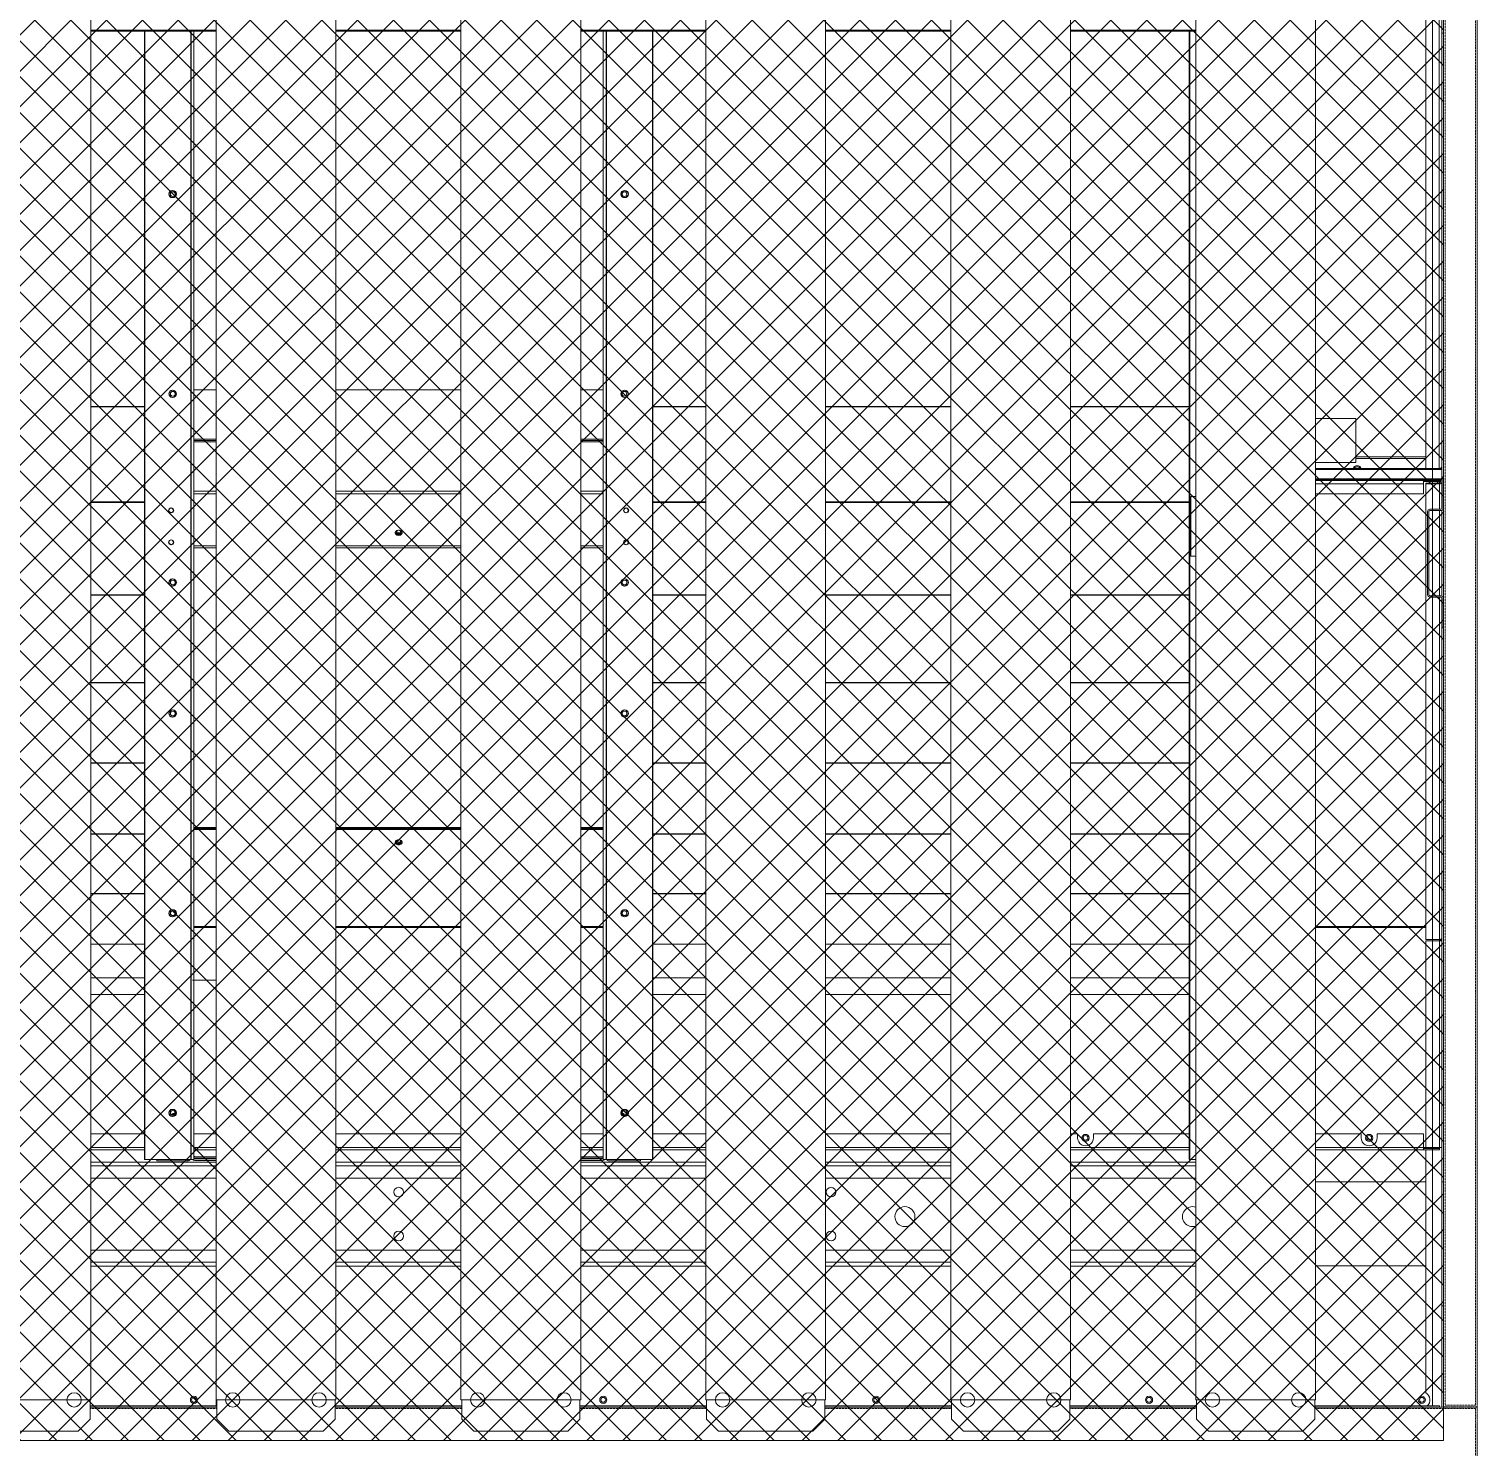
# Model space of a CAD drawing. Header units: millimetres. Extents: x -17070 to 48118, y -291348 to 33238.
# Drawn here: x 39396 to 41209, y 20123 to 21898 of the extents above; entities that cross this region are included whole.
import ezdxf

# ---------------------------------------------------------------- set-up
doc = ezdxf.new("R2010")
doc.units = ezdxf.units.MM
for name, pattern in [('CENTER', [2, 1.25, -0.25, 0.25, -0.25]), ('HIDDEN', [0.375, 0.25, -0.125]), ('HIDDENX2', [0.75, 0.5, -0.25])]:
    doc.linetypes.add(name, pattern=pattern)
for name, color, linetype in [('3', 7, 'Continuous'), ('center', 1, 'CENTER'), ('HIDD', 2, 'HIDDENX2')]:
    doc.layers.add(name, color=color, linetype=linetype)

# ---------------------------------------------------------------- blocks, each defined once
blk = doc.blocks.new('3')
at = {"lineweight": 5}
h = blk.add_hatch(dxfattribs=at)
h.set_pattern_fill('ANSI37', scale=10)
h.set_pattern_definition([(45, (-866120.965, -357057.496), (-22.4506403, 22.4506403), []), (135, (-866120.965, -357057.496), (-22.4506403, -22.4506403), [])])
h.paths.add_polyline_path([(38550.6, 22210.8), (38550.6, 20130.8), (41166.6, 20130.8), (41166.6, 22210.8)])
at = {"color": 7, "lineweight": 20}
for p, q in [((41166.6, 20177.9), (41166.6, 23019.7)), ((41208.6, 20177.9), (41208.6, 23019.7)), ((39630, 21896.4), (39473.4, 21896.4)), ((39630, 21895.2), (39473.4, 21895.2)), ((39540.4, 20482.9), (39540.4, 21896.4)), ((39540.9, 20482.9), (39540.9, 21896.4)), ((39598.4, 20482.9), (39598.4, 21896.4)), ((39598.9, 20482.9), (39598.9, 21896.4)), ((39602.4, 20482.9), (39602.4, 21895.2)), ((39936.6, 21896.4), (39780, 21896.4)), ((39936.6, 21895.2), (39780, 21895.2)), ((40243.2, 21896.4), (40086.6, 21896.4)), ((40243.2, 21895.2), (40086.6, 21895.2)), ((40114.8, 20482.9), (40114.8, 21895.2)), ((40118.3, 20482.9), (40118.3, 21896.4)), ((40118.8, 20482.9), (40118.8, 21896.4)), ((40176.3, 20482.9), (40176.3, 21896.4)), ((40176.8, 20482.9), (40176.8, 21896.4)), ((40549.8, 21896.4), (40393.2, 21896.4)), ((40549.8, 21895.2), (40393.2, 21895.2)), ((40856.4, 21896.4), (40699.8, 21896.4)), ((40856.4, 21895.2), (40699.8, 21895.2)), ((40848.4, 20482.9), (40848.4, 21896.4)), ((40848.9, 20482.9), (40848.9, 21896.4)), ((39473.4, 20479.4), (39630, 20479.4)), ((39473.4, 20474.7), (39630, 20474.7)), ((39780, 20479.4), (39936.6, 20479.4)), ((39780, 20474.7), (39936.6, 20474.7)), ((40086.6, 20479.4), (40243.2, 20479.4)), ((40086.6, 20474.7), (40243.2, 20474.7)), ((40393.2, 20479.4), (40549.8, 20479.4)), ((40393.2, 20474.7), (40549.8, 20474.7)), ((40699.8, 20479.4), (40856.4, 20479.4)), ((40699.8, 20474.7), (40856.4, 20474.7)), ((39473.4, 20459.4), (39630, 20459.4)), ((39780, 20459.4), (39936.6, 20459.4)), ((40086.6, 20459.4), (40243.2, 20459.4)), ((40393.2, 20459.4), (40549.8, 20459.4)), ((40699.8, 20459.4), (40856.4, 20459.4)), ((39630, 20369.4), (39473.4, 20369.4)), ((39936.6, 20369.4), (39780, 20369.4)), ((40243.2, 20369.4), (40086.6, 20369.4)), ((40549.8, 20369.4), (40393.2, 20369.4)), ((40856.4, 20369.4), (40699.8, 20369.4)), ((39630, 20354.1), (39473.4, 20354.1)), ((39630, 20349.4), (39473.4, 20349.4)), ((39936.6, 20354.1), (39780, 20354.1)), ((39936.6, 20349.4), (39780, 20349.4)), ((40243.2, 20354.1), (40086.6, 20354.1)), ((40243.2, 20349.4), (40086.6, 20349.4)), ((40549.8, 20354.1), (40393.2, 20354.1)), ((40549.8, 20349.4), (40393.2, 20349.4)), ((40856.4, 20354.1), (40699.8, 20354.1)), ((40856.4, 20349.4), (40699.8, 20349.4)), ((39631, 20172.8), (39472.4, 20172.8)), ((39937.6, 20172.8), (39779, 20172.8)), ((40244.2, 20172.8), (40085.6, 20172.8)), ((40550.8, 20172.8), (40392.2, 20172.8)), ((40857.4, 20172.8), (40698.8, 20172.8)), ((41126.9, 20172.8), (41005.4, 20172.8))]:
    blk.add_line(p, q, dxfattribs=at)
at = {"lineweight": 20}
for p, q in [((41166.6, 20172.8), (41166.6, 22982.8)), ((41166.6, 22210.8), (41166.6, 20130.8)), ((39473.4, 20181.8), (39473.4, 22170.8)), ((39630, 20181.8), (39630, 22170.8)), ((39780, 20181.8), (39780, 22170.8)), ((39936.6, 20181.8), (39936.6, 22170.8)), ((40086.6, 20181.8), (40086.6, 22170.8)), ((40243.2, 20181.8), (40243.2, 22170.8)), ((40393.2, 20181.8), (40393.2, 22170.8)), ((40549.8, 20181.8), (40549.8, 22170.8)), ((40699.8, 20181.8), (40699.8, 22170.8)), ((40856.4, 20181.8), (40856.4, 22170.8)), ((41006.4, 20181.8), (41006.4, 22170.8)), ((39323.4, 20181.8), (39473.4, 20181.8)), ((39472.4, 20181.8), (39472.4, 20157.8)), ((39630, 20181.8), (39631, 20181.8)), ((39631, 20181.8), (39631, 20157.8)), ((39779, 20181.8), (39780, 20181.8)), ((39779, 20181.8), (39779, 20157.8)), ((39936.6, 20181.8), (40086.6, 20181.8)), ((39937.6, 20181.8), (39937.6, 20157.8)), ((40085.6, 20181.8), (40085.6, 20157.8)), ((40243.2, 20181.8), (40393.2, 20181.8)), ((40244.2, 20181.8), (40244.2, 20157.8)), ((40392.2, 20181.8), (40392.2, 20157.8)), ((40549.8, 20181.8), (40699.8, 20181.8)), ((40550.8, 20181.8), (40550.8, 20157.8)), ((40698.8, 20181.8), (40698.8, 20157.8)), ((40856.4, 20181.8), (41006.4, 20181.8)), ((40857.4, 20181.8), (40857.4, 20157.8)), ((41005.4, 20181.8), (41005.4, 20157.8)), ((39457.4, 20142.8), (39339.4, 20142.8)), ((39472.4, 20157.8), (39457.4, 20142.8)), ((39631, 20157.8), (39646, 20142.8)), ((39764, 20142.8), (39646, 20142.8)), ((39779, 20157.8), (39764, 20142.8)), ((39937.6, 20157.8), (39952.6, 20142.8)), ((40070.6, 20142.8), (39952.6, 20142.8)), ((40085.6, 20157.8), (40070.6, 20142.8)), ((40244.2, 20157.8), (40259.2, 20142.8)), ((40377.2, 20142.8), (40259.2, 20142.8)), ((40392.2, 20157.8), (40377.2, 20142.8)), ((40550.8, 20157.8), (40565.8, 20142.8)), ((40683.8, 20142.8), (40565.8, 20142.8)), ((40698.8, 20157.8), (40683.8, 20142.8)), ((40857.4, 20157.8), (40872.4, 20142.8)), ((40990.4, 20142.8), (40872.4, 20142.8)), ((41005.4, 20157.8), (40990.4, 20142.8)), ((41166.6, 20130.8), (38550.6, 20130.8))]:
    blk.add_line(p, q, dxfattribs=at)
at = {"color": 7, "lineweight": 20, "ltscale": 0.415127}
for p, q in [((41144.6, 22095.2), (41144.6, 21347.9)), ((41161.1, 21347.9), (41161.1, 22095.2)), ((41164.6, 21350.4), (41164.6, 22097.6))]:
    blk.add_line(p, q, dxfattribs=at)
at = {"color": 0, "lineweight": 20}
for p, q in [((41152.7, 20174.4), (41152.7, 22095.2)), ((39631, 20181.8), (39779, 20181.8))]:
    blk.add_line(p, q, dxfattribs=at)
at = {"color": 7, "lineweight": 20, "ltscale": 0.098092}
blk.add_line((41164.6, 21892.9), (41164.6, 22069.4), dxfattribs=at)
at = {"color": 7, "lineweight": 20, "ltscale": 0.001111}
for p, q in [((41166.6, 21892.9), (41164.6, 21892.9)), ((39601.9, 20482.9), (39599.9, 20482.9)), ((39602.4, 20482.9), (39600.4, 20482.9)), ((40114.8, 20482.9), (40116.8, 20482.9)), ((40115.3, 20482.9), (40117.3, 20482.9)), ((41164.6, 20454.6), (41166.6, 20454.6)), ((41166.6, 20349.6), (41164.6, 20349.6)), ((41164.6, 20299.6), (41166.6, 20299.6))]:
    blk.add_line(p, q, dxfattribs=at)
at = {"color": 7, "lineweight": 20, "ltscale": 0.284666}
for p, q in [((39602.4, 21446.5), (39630, 21446.5)), ((39780, 21446.5), (39936.6, 21446.5)), ((40086.6, 21446.5), (40114.8, 21446.5)), ((39602.4, 21251.2), (39630, 21251.2)), ((39780, 21251.2), (39936.6, 21251.2)), ((40086.6, 21251.2), (40114.8, 21251.2))]:
    blk.add_line(p, q, dxfattribs=at)
at = {"color": 7, "lineweight": 20, "ltscale": 0.373111}
for p, q in [((39540.4, 21425.3), (39473.4, 21425.3)), ((39473.4, 21425.2), (39540.4, 21425.2)), ((39473.4, 21425.1), (39540.4, 21425.1)), ((39540.4, 21425), (39473.4, 21425)), ((40243.2, 21425.3), (40176.8, 21425.3)), ((40176.8, 21425.2), (40243.2, 21425.2)), ((40176.8, 21425.1), (40243.2, 21425.1)), ((40243.2, 21425), (40176.8, 21425)), ((40549.8, 21425.3), (40393.2, 21425.3)), ((40393.2, 21425.2), (40549.8, 21425.2)), ((40393.2, 21425.1), (40549.8, 21425.1)), ((40549.8, 21425), (40393.2, 21425)), ((40848.4, 21425.3), (40699.8, 21425.3)), ((40699.8, 21425.2), (40848.4, 21425.2)), ((40699.8, 21425.1), (40848.4, 21425.1)), ((40848.4, 21425), (40699.8, 21425)), ((39540.4, 21305.9), (39473.4, 21305.9)), ((39473.4, 21305.8), (39540.4, 21305.8)), ((39473.4, 21305.6), (39540.4, 21305.6)), ((39540.4, 21305.4), (39473.4, 21305.4)), ((40243.2, 21305.9), (40176.8, 21305.9)), ((40176.8, 21305.8), (40243.2, 21305.8)), ((40176.8, 21305.6), (40243.2, 21305.6)), ((40243.2, 21305.4), (40176.8, 21305.4)), ((40549.8, 21305.9), (40393.2, 21305.9)), ((40393.2, 21305.8), (40549.8, 21305.8)), ((40393.2, 21305.6), (40549.8, 21305.6)), ((40549.8, 21305.4), (40393.2, 21305.4)), ((40848.4, 21305.9), (40699.8, 21305.9)), ((40699.8, 21305.8), (40848.4, 21305.8)), ((40699.8, 21305.6), (40848.4, 21305.6)), ((40848.4, 21305.4), (40699.8, 21305.4)), ((39540.4, 21189.8), (39473.4, 21189.8)), ((39473.4, 21189.7), (39540.4, 21189.7)), ((39473.4, 21189.4), (39540.4, 21189.4)), ((39540.4, 21189.3), (39473.4, 21189.3)), ((40243.2, 21189.8), (40176.8, 21189.8)), ((40176.8, 21189.7), (40243.2, 21189.7)), ((40176.8, 21189.4), (40243.2, 21189.4)), ((40243.2, 21189.3), (40176.8, 21189.3)), ((40549.8, 21189.8), (40393.2, 21189.8)), ((40393.2, 21189.7), (40549.8, 21189.7)), ((40393.2, 21189.4), (40549.8, 21189.4)), ((40549.8, 21189.3), (40393.2, 21189.3)), ((40848.4, 21189.8), (40699.8, 21189.8)), ((40699.8, 21189.7), (40848.4, 21189.7)), ((40699.8, 21189.4), (40848.4, 21189.4)), ((40848.4, 21189.3), (40699.8, 21189.3)), ((39540.4, 21080), (39473.4, 21080)), ((39473.4, 21079.9), (39540.4, 21079.9)), ((39473.4, 21079.7), (39540.4, 21079.7)), ((39540.4, 21079.6), (39473.4, 21079.6)), ((40243.2, 21080), (40176.8, 21080)), ((40176.8, 21079.9), (40243.2, 21079.9)), ((40176.8, 21079.7), (40243.2, 21079.7)), ((40243.2, 21079.6), (40176.8, 21079.6)), ((40549.8, 21080), (40393.2, 21080)), ((40393.2, 21079.9), (40549.8, 21079.9)), ((40393.2, 21079.7), (40549.8, 21079.7)), ((40549.8, 21079.6), (40393.2, 21079.6)), ((40848.4, 21080), (40699.8, 21080)), ((40699.8, 21079.9), (40848.4, 21079.9)), ((40699.8, 21079.7), (40848.4, 21079.7)), ((40848.4, 21079.6), (40699.8, 21079.6)), ((39540.4, 20979.3), (39473.4, 20979.3)), ((39473.4, 20979.2), (39540.4, 20979.2)), ((39473.4, 20979), (39540.4, 20979)), ((39540.4, 20978.9), (39473.4, 20978.9)), ((40243.2, 20979.3), (40176.8, 20979.3)), ((40176.8, 20979.2), (40243.2, 20979.2)), ((40176.8, 20979), (40243.2, 20979)), ((40243.2, 20978.9), (40176.8, 20978.9)), ((40549.8, 20979.3), (40393.2, 20979.3)), ((40393.2, 20979.2), (40549.8, 20979.2)), ((40393.2, 20979), (40549.8, 20979)), ((40549.8, 20978.9), (40393.2, 20978.9)), ((40848.4, 20979.3), (40699.8, 20979.3)), ((40699.8, 20979.2), (40848.4, 20979.2)), ((40699.8, 20979), (40848.4, 20979)), ((40848.4, 20978.9), (40699.8, 20978.9)), ((39540.4, 20890.4), (39473.4, 20890.4)), ((39473.4, 20890.3), (39540.4, 20890.3)), ((39473.4, 20890.2), (39540.4, 20890.2)), ((39540.4, 20890.1), (39473.4, 20890.1)), ((40243.2, 20890.4), (40176.8, 20890.4)), ((40176.8, 20890.3), (40243.2, 20890.3)), ((40176.8, 20890.2), (40243.2, 20890.2)), ((40243.2, 20890.1), (40176.8, 20890.1)), ((40549.8, 20890.4), (40393.2, 20890.4)), ((40393.2, 20890.3), (40549.8, 20890.3)), ((40393.2, 20890.2), (40549.8, 20890.2)), ((40549.8, 20890.1), (40393.2, 20890.1)), ((40848.4, 20890.4), (40699.8, 20890.4)), ((40699.8, 20890.3), (40848.4, 20890.3)), ((40699.8, 20890.2), (40848.4, 20890.2)), ((40848.4, 20890.1), (40699.8, 20890.1)), ((39540.4, 20815.6), (39473.4, 20815.6)), ((39473.4, 20815.5), (39540.4, 20815.5)), ((39473.4, 20815.3), (39540.4, 20815.3)), ((39540.4, 20815.3), (39473.4, 20815.3)), ((40243.2, 20815.6), (40176.8, 20815.6)), ((40176.8, 20815.5), (40243.2, 20815.5)), ((40176.8, 20815.3), (40243.2, 20815.3)), ((40243.2, 20815.3), (40176.8, 20815.3)), ((40549.8, 20815.6), (40393.2, 20815.6)), ((40393.2, 20815.5), (40549.8, 20815.5)), ((40393.2, 20815.3), (40549.8, 20815.3)), ((40549.8, 20815.3), (40393.2, 20815.3)), ((40848.4, 20815.6), (40699.8, 20815.6)), ((40699.8, 20815.5), (40848.4, 20815.5)), ((40699.8, 20815.3), (40848.4, 20815.3)), ((40848.4, 20815.3), (40699.8, 20815.3)), ((39473.4, 20752.5), (39540.4, 20752.5)), ((39540.4, 20752.5), (39473.4, 20752.5)), ((39473.4, 20752.4), (39540.4, 20752.4)), ((39540.4, 20752.3), (39473.4, 20752.3)), ((40176.8, 20752.5), (40243.2, 20752.5)), ((40243.2, 20752.5), (40176.8, 20752.5)), ((40176.8, 20752.4), (40243.2, 20752.4)), ((40243.2, 20752.3), (40176.8, 20752.3)), ((40393.2, 20752.5), (40549.8, 20752.5)), ((40549.8, 20752.5), (40393.2, 20752.5)), ((40393.2, 20752.4), (40549.8, 20752.4)), ((40549.8, 20752.3), (40393.2, 20752.3)), ((40699.8, 20752.5), (40848.4, 20752.5)), ((40848.4, 20752.5), (40699.8, 20752.5)), ((40699.8, 20752.4), (40848.4, 20752.4)), ((40848.4, 20752.3), (40699.8, 20752.3)), ((39473.4, 20710.1), (39540.4, 20710.1)), ((39540.4, 20710.1), (39473.4, 20710.1)), ((39473.4, 20710), (39540.4, 20710)), ((39540.4, 20710), (39473.4, 20710)), ((40176.8, 20710.1), (40243.2, 20710.1)), ((40243.2, 20710.1), (40176.8, 20710.1)), ((40176.8, 20710), (40243.2, 20710)), ((40243.2, 20710), (40176.8, 20710)), ((40393.2, 20710.1), (40549.8, 20710.1)), ((40549.8, 20710.1), (40393.2, 20710.1)), ((40393.2, 20710), (40549.8, 20710)), ((40549.8, 20710), (40393.2, 20710)), ((40699.8, 20710.1), (40848.4, 20710.1)), ((40848.4, 20710.1), (40699.8, 20710.1)), ((40699.8, 20710), (40848.4, 20710)), ((40848.4, 20710), (40699.8, 20710)), ((39473.4, 20689.5), (39540.4, 20689.5)), ((39473.4, 20689.5), (39540.4, 20689.5)), ((39540.4, 20689.5), (39473.4, 20689.5)), ((40176.8, 20689.5), (40243.2, 20689.5)), ((40176.8, 20689.5), (40243.2, 20689.5)), ((40243.2, 20689.5), (40176.8, 20689.5)), ((40393.2, 20689.5), (40549.8, 20689.5)), ((40393.2, 20689.5), (40549.8, 20689.5)), ((40549.8, 20689.5), (40393.2, 20689.5)), ((40699.8, 20689.5), (40848.4, 20689.5)), ((40699.8, 20689.5), (40848.4, 20689.5)), ((40848.4, 20689.5), (40699.8, 20689.5)), ((39473.4, 20497.8), (39540.4, 20497.8)), ((39473.4, 20494.7), (39540.4, 20494.7)), ((40176.8, 20497.8), (40243.2, 20497.8)), ((40176.8, 20494.7), (40243.2, 20494.7)), ((40393.2, 20497.8), (40549.8, 20497.8)), ((40393.2, 20494.7), (40549.8, 20494.7)), ((40699.8, 20497.8), (40848.4, 20497.8)), ((40699.8, 20494.7), (40848.4, 20494.7))]:
    blk.add_line(p, q, dxfattribs=at)
at = {"color": 7, "lineweight": 20, "ltscale": 0.042111}
for p, q in [((41006.4, 21410.5), (41057, 21410.5)), ((41006.4, 21355.5), (41057, 21355.5))]:
    blk.add_line(p, q, dxfattribs=at)
at = {"color": 7, "lineweight": 20, "ltscale": 0.00187}
blk.add_line((41057, 21407.1), (41057, 21410.5), dxfattribs=at)
at = {"color": 7, "lineweight": 20, "ltscale": 0.028685}
blk.add_line((41057, 21355.5), (41057, 21407.1), dxfattribs=at)
at = {"color": 7, "lineweight": 20, "ltscale": 0.018833}
for p, q in [((39630, 21384.6), (39602.4, 21384.6)), ((39602.4, 21383), (39630, 21383)), ((39602.4, 21383), (39630, 21383)), ((39630, 21381.4), (39602.4, 21381.4)), ((40086.6, 21384.6), (40114.8, 21384.6)), ((40114.8, 21383), (40086.6, 21383)), ((40114.8, 21383), (40086.6, 21383)), ((40086.6, 21381.4), (40114.8, 21381.4))]:
    blk.add_line(p, q, dxfattribs=at)
at = {"color": 7, "lineweight": 20, "ltscale": 0.048667}
for p, q in [((41057, 21362.5), (41144.6, 21362.5)), ((41057, 21360.4), (41144.6, 21360.4))]:
    blk.add_line(p, q, dxfattribs=at)
at = {"color": 7, "lineweight": 20, "ltscale": 0.00694}
blk.add_line((41164.6, 21360.4), (41164.6, 21347.9), dxfattribs=at)
at = {"color": 7, "lineweight": 20, "ltscale": 0.004264}
blk.add_line((41164.6, 21355.6), (41164.6, 21347.9), dxfattribs=at)
at = {"color": 7, "lineweight": 20, "ltscale": 0.100501}
for p, q in [((41164.6, 21347.9), (41006.4, 21347.9)), ((41164.6, 21346.5), (41006.4, 21346.5)), ((41006.4, 21334.7), (41164.6, 21334.7)), ((41006.4, 21333.6), (41164.6, 21333.6))]:
    blk.add_line(p, q, dxfattribs=at)
at = {"color": 7, "lineweight": 20, "ltscale": 0.009167}
blk.add_line((41144.6, 21347.9), (41161.1, 21347.9), dxfattribs=at)
at = {"color": 7, "lineweight": 20, "ltscale": 0.000154576}
blk.add_line((41162.6, 21347.9), (41162.6, 21348.2), dxfattribs=at)
at = {"color": 7, "lineweight": 20, "ltscale": 0.007184}
blk.add_line((41164.6, 21337.4), (41164.6, 21350.4), dxfattribs=at)
at = {"color": 7, "lineweight": 20, "ltscale": 0.000773611}
blk.add_line((41164.6, 21346.5), (41164.6, 21347.9), dxfattribs=at)
at = {"color": 7, "lineweight": 20, "ltscale": 0.00658}
blk.add_line((41164.6, 21334.7), (41164.6, 21346.5), dxfattribs=at)
at = {"color": 7, "lineweight": 20, "ltscale": 0.284667}
for p, q in [((39602.4, 21319.5), (39630, 21319.5)), ((39780, 21319.5), (39936.6, 21319.5)), ((40086.6, 21319.5), (40114.8, 21319.5)), ((39602.4, 21316.3), (39630, 21316.3)), ((39780, 21316.3), (39936.6, 21316.3)), ((40086.6, 21316.3), (40114.8, 21316.3)), ((39630, 21248.7), (39602.4, 21248.7)), ((39936.6, 21248.7), (39780, 21248.7)), ((40114.8, 21248.7), (40086.6, 21248.7)), ((39602.4, 20898.4), (39630, 20898.4)), ((39602.4, 20897.4), (39630, 20897.4)), ((39630, 20897), (39602.4, 20897)), ((39630, 20895.9), (39602.4, 20895.9)), ((39780, 20898.4), (39936.6, 20898.4)), ((39780, 20897.4), (39936.6, 20897.4)), ((39936.6, 20897), (39780, 20897)), ((39936.6, 20895.9), (39780, 20895.9)), ((40086.6, 20898.4), (40114.8, 20898.4)), ((40086.6, 20897.4), (40114.8, 20897.4)), ((40114.8, 20897), (40086.6, 20897)), ((40114.8, 20895.9), (40086.6, 20895.9)), ((39602.4, 20774.3), (39630, 20774.3)), ((39602.4, 20773.3), (39630, 20773.3)), ((39780, 20774.3), (39936.6, 20774.3)), ((39780, 20773.3), (39936.6, 20773.3)), ((40086.6, 20774.3), (40114.8, 20774.3)), ((40086.6, 20773.3), (40114.8, 20773.3)), ((39602.4, 20497.8), (39630, 20497.8)), ((39602.4, 20494.7), (39630, 20494.7)), ((39780, 20497.8), (39936.6, 20497.8)), ((39780, 20494.7), (39936.6, 20494.7)), ((40086.6, 20497.8), (40114.8, 20497.8)), ((40086.6, 20494.7), (40114.8, 20494.7))]:
    blk.add_line(p, q, dxfattribs=at)
at = {"color": 7, "lineweight": 20, "ltscale": 0.087667}
for p, q in [((41141.5, 21332.9), (41006.4, 21332.9)), ((41141.5, 21328.5), (41006.4, 21328.5)), ((41006.4, 21316.3), (41141.5, 21316.3))]:
    blk.add_line(p, q, dxfattribs=at)
at = {"color": 7, "lineweight": 20, "ltscale": 0.011111}
for p, q in [((41161.5, 21332.9), (41141.5, 21332.9)), ((41141.5, 21331.7), (41161.5, 21331.7)), ((41141.5, 20497.8), (41161.5, 20497.8)), ((41161.5, 20496.3), (41141.5, 20496.3)), ((41141.5, 20494.7), (41161.5, 20494.7))]:
    blk.add_line(p, q, dxfattribs=at)
at = {"color": 7, "lineweight": 20, "ltscale": 0.002435}
blk.add_line((41141.5, 21332.9), (41141.5, 21328.5), dxfattribs=at)
at = {"color": 7, "lineweight": 20, "ltscale": 0.006739}
blk.add_line((41141.5, 21316.3), (41141.5, 21328.5), dxfattribs=at)
at = {"color": 7, "lineweight": 20, "ltscale": 0.000618889}
blk.add_line((41144.6, 21329.6), (41144.6, 21328.5), dxfattribs=at)
at = {"color": 7, "lineweight": 20, "ltscale": 0.009389}
for p, q in [((41144.6, 21329.6), (41161.5, 21329.6)), ((41144.6, 21328.5), (41161.5, 21328.5)), ((41144.6, 20758.3), (41161.5, 20758.3)), ((41144.6, 20756.4), (41161.5, 20756.4)), ((41141.5, 20514.7), (41141.5, 20497.8)), ((41144.6, 20497.8), (41161.5, 20497.8))]:
    blk.add_line(p, q, dxfattribs=at)
at = {"color": 7, "lineweight": 20, "ltscale": 0.316783}
blk.add_line((41144.6, 21328.5), (41144.6, 20758.3), dxfattribs=at)
at = {"color": 7, "lineweight": 20, "ltscale": 0.000403556}
blk.add_line((41161.5, 21332.9), (41161.5, 21333.6), dxfattribs=at)
at = {"color": 7, "lineweight": 20, "ltscale": 0.00222}
blk.add_line((41161.5, 21333.6), (41161.5, 21329.6), dxfattribs=at)
at = {"color": 7, "lineweight": 20, "ltscale": 0.000638044}
blk.add_line((41161.5, 21331.7), (41161.5, 21332.9), dxfattribs=at)
at = {"color": 7, "lineweight": 20, "ltscale": 0.017627}
blk.add_line((41161.5, 21296.8), (41161.5, 21328.5), dxfattribs=at)
at = {"color": 7, "lineweight": 20, "ltscale": 0.00164}
for p, q in [((41163, 21333.6), (41163, 21330.6)), ((41164.6, 21333.6), (41164.6, 21330.6))]:
    blk.add_line(p, q, dxfattribs=at)
at = {"color": 7, "lineweight": 20, "ltscale": 0.000235167}
blk.add_line((41164.6, 21335.6), (41164.6, 21336), dxfattribs=at)
at = {"color": 7, "lineweight": 20, "ltscale": 0.000590625}
blk.add_line((41164.6, 21333.6), (41164.6, 21334.7), dxfattribs=at)
at = {"color": 7, "lineweight": 20, "ltscale": 0.018559}
blk.add_line((41164.6, 21297.2), (41164.6, 21330.6), dxfattribs=at)
at = {"color": 7, "lineweight": 20, "ltscale": 0.000888889}
for p, q in [((41165, 21335.2), (41166.6, 21335.2)), ((41165, 21148.4), (41166.6, 21148.4)), ((41163, 20757.7), (41164.6, 20757.7)), ((41161.5, 20496.3), (41161.5, 20494.7)), ((39555.9, 20481), (39555.9, 20482.6)), ((39594.8, 20482.6), (39594.8, 20481)), ((40119.3, 20482.6), (40120.9, 20482.6)), ((40161.3, 20482.6), (40161.3, 20481)), ((41161.6, 20172.8), (41161.6, 20174.4))]:
    blk.add_line(p, q, dxfattribs=at)
at = {"color": 7, "lineweight": 20, "ltscale": 0.0205}
for p, q in [((41165, 21298.3), (41165, 21335.2)), ((41165, 21185.3), (41165, 21148.4))]:
    blk.add_line(p, q, dxfattribs=at)
at = {"color": 7, "lineweight": 20, "ltscale": 0.033333}
for p, q in [((40856.4, 21312.9), (40850.5, 21312.9)), ((40850.5, 21237.9), (40856.4, 21237.9))]:
    blk.add_line(p, q, dxfattribs=at)
at = {"color": 7, "lineweight": 20, "ltscale": 0.041667}
blk.add_line((40850.5, 21237.9), (40850.5, 21312.9), dxfattribs=at)
at = {"color": 7, "lineweight": 20, "ltscale": 0.057667}
for p, q in [((41146.6, 21293.7), (41146.6, 21189.9)), ((41148.2, 21293.7), (41148.2, 21189.9))]:
    blk.add_line(p, q, dxfattribs=at)
at = {"color": 7, "lineweight": 20, "ltscale": 0.007667}
for p, q in [((41149.7, 21296.8), (41163.5, 21296.8)), ((41149.7, 21295.2), (41163.5, 21295.2)), ((41149.7, 21188.4), (41163.5, 21188.4)), ((41163.5, 21186.8), (41149.7, 21186.8))]:
    blk.add_line(p, q, dxfattribs=at)
at = {"color": 7, "lineweight": 20, "ltscale": 0.059333}
blk.add_line((41161.5, 21188.4), (41161.5, 21295.2), dxfattribs=at)
at = {"color": 7, "lineweight": 20, "ltscale": 0.059558}
blk.add_line((41164.6, 21188.1), (41164.6, 21295.4), dxfattribs=at)
at = {"color": 7, "lineweight": 20, "ltscale": 0.238045}
blk.add_line((41161.5, 20758.3), (41161.5, 21186.8), dxfattribs=at)
at = {"color": 7, "lineweight": 20, "ltscale": 0.236578}
blk.add_line((41164.6, 20760.4), (41164.6, 21186.3), dxfattribs=at)
at = {"color": 7, "lineweight": 20, "ltscale": 0.092056}
for p, q in [((41006.4, 20774.3), (41144.6, 20774.3)), ((41006.4, 20773.3), (41144.6, 20773.3))]:
    blk.add_line(p, q, dxfattribs=at)
at = {"color": 7, "lineweight": 20, "ltscale": 0.00103}
blk.add_line((41161.5, 20756.4), (41161.5, 20758.3), dxfattribs=at)
at = {"color": 7, "lineweight": 20, "ltscale": 0.00048142}
blk.add_line((41163, 20757.7), (41163, 20758.5), dxfattribs=at)
at = {"color": 7, "lineweight": 20, "ltscale": 0.000698042}
for p, q in [((41163, 20757.7), (41163, 20756.4)), ((41164.6, 20756.4), (41164.6, 20757.7))]:
    blk.add_line(p, q, dxfattribs=at)
at = {"color": 7, "lineweight": 20, "ltscale": 0.000157563}
blk.add_line((41164.3, 20759.5), (41164.6, 20759.5), dxfattribs=at)
at = {"color": 7, "lineweight": 20, "ltscale": 0.008061}
blk.add_line((41164.6, 20757.7), (41164.6, 20772.2), dxfattribs=at)
at = {"color": 7, "lineweight": 20, "ltscale": 0.000501055}
blk.add_line((41164.6, 20759.5), (41164.6, 20760.4), dxfattribs=at)
at = {"color": 7, "lineweight": 20, "ltscale": 0.143679}
for p, q in [((41144.6, 20497.8), (41144.6, 20756.4)), ((41161.5, 20497.8), (41161.5, 20756.4)), ((41164.6, 20497.8), (41164.6, 20756.4))]:
    blk.add_line(p, q, dxfattribs=at)
at = {"color": 7, "lineweight": 20, "ltscale": 0.001722}
for p, q in [((41164.6, 20756.4), (41161.5, 20756.4)), ((41141.5, 20494.7), (41141.5, 20497.8)), ((41164.6, 20497.8), (41161.5, 20497.8))]:
    blk.add_line(p, q, dxfattribs=at)
at = {"color": 7, "linetype": 'Continuous', "lineweight": 20}
for p, q in [((39600.5, 20707.3), (39630, 20707.3)), ((39630.3, 20174.4), (39630.3, 20181.8))]:
    blk.add_line(p, q, dxfattribs=at)
at = {"color": 7, "lineweight": 20, "ltscale": 0.128777}
blk.add_line((39540.4, 20514.7), (39473.4, 20514.7), dxfattribs=at)
at = {"color": 7, "lineweight": 20, "ltscale": 0.02289}
blk.add_line((39630, 20514.7), (39602.4, 20514.7), dxfattribs=at)
at = {"color": 7, "lineweight": 20, "ltscale": 0.186111}
for p, q in [((39936.6, 20514.7), (39780, 20514.7)), ((40549.8, 20514.7), (40393.2, 20514.7)), ((40708.6, 20514.7), (40699.8, 20514.7))]:
    blk.add_line(p, q, dxfattribs=at)
at = {"color": 7, "lineweight": 20, "ltscale": 0.053444}
blk.add_line((40114.8, 20514.7), (40086.6, 20514.7), dxfattribs=at)
at = {"color": 7, "lineweight": 20, "ltscale": 0.098223}
blk.add_line((40243.2, 20514.7), (40176.8, 20514.7), dxfattribs=at)
at = {"color": 7, "lineweight": 20, "ltscale": 0.002747}
for p, q in [((40708.6, 20509.8), (40708.6, 20514.7)), ((40728.6, 20514.7), (40728.6, 20509.8)), ((41063.6, 20509.8), (41063.6, 20514.7)), ((41083.6, 20514.7), (41083.6, 20509.8))]:
    blk.add_line(p, q, dxfattribs=at)
at = {"color": 7, "lineweight": 20, "ltscale": 0.066555}
blk.add_line((40848.4, 20514.7), (40728.6, 20514.7), dxfattribs=at)
at = {"color": 7, "lineweight": 20, "ltscale": 0.047056}
blk.add_line((41063.6, 20514.7), (41006.4, 20514.7), dxfattribs=at)
at = {"color": 7, "lineweight": 20, "ltscale": 0.032167}
blk.add_line((41141.5, 20514.7), (41083.6, 20514.7), dxfattribs=at)
at = {"color": 7, "lineweight": 20, "ltscale": 0.031945}
blk.add_line((39602.4, 20486.2), (39630, 20486.2), dxfattribs=at)
at = {"color": 7, "lineweight": 20, "ltscale": 0.031389}
for p, q in [((39602.4, 20486.2), (39630, 20486.2)), ((40114.8, 20486.2), (40086.6, 20486.2)), ((39603.4, 20483.4), (39630, 20483.4)), ((39603.4, 20481.4), (39630, 20481.4)), ((39603.9, 20483.4), (39630, 20483.4)), ((39603.9, 20481.4), (39630, 20481.4)), ((40113.8, 20483.4), (40086.6, 20483.4)), ((40113.3, 20483.4), (40086.6, 20483.4)), ((40113.8, 20481.4), (40086.6, 20481.4)), ((40113.3, 20481.4), (40086.6, 20481.4))]:
    blk.add_line(p, q, dxfattribs=at)
at = {"color": 7, "lineweight": 20, "ltscale": 0.031944}
blk.add_line((40114.8, 20486.2), (40086.6, 20486.2), dxfattribs=at)
at = {"color": 7, "lineweight": 20, "ltscale": 0.090334}
for p, q in [((41006.4, 20497.8), (41141.5, 20497.8)), ((41006.4, 20494.7), (41141.5, 20494.7))]:
    blk.add_line(p, q, dxfattribs=at)
at = {"color": 7, "lineweight": 20, "ltscale": 0.169047}
blk.add_line((41144.6, 20190.4), (41144.6, 20494.7), dxfattribs=at)
at = {"color": 7, "lineweight": 20, "ltscale": 0.000833333}
for p, q in [((41161.5, 20497.8), (41161.5, 20496.3)), ((39599.9, 20482.9), (39598.4, 20482.9)), ((39600.4, 20482.9), (39598.9, 20482.9)), ((40116.8, 20482.9), (40118.3, 20482.9)), ((40117.3, 20482.9), (40118.8, 20482.9))]:
    blk.add_line(p, q, dxfattribs=at)
at = {"color": 7, "lineweight": 20, "ltscale": 0.180579}
blk.add_line((41164.6, 20497.8), (41164.6, 20172.8), dxfattribs=at)
at = {"color": 7, "lineweight": 20, "ltscale": 0.032222}
for p, q in [((39598.4, 20482.9), (39540.4, 20482.9)), ((39598.9, 20482.9), (39540.9, 20482.9)), ((40118.3, 20482.9), (40176.3, 20482.9)), ((40118.8, 20482.9), (40176.8, 20482.9)), ((40856.4, 20482.9), (40848.4, 20482.9)), ((40856.4, 20482.9), (40848.9, 20482.9))]:
    blk.add_line(p, q, dxfattribs=at)
at = {"color": 7, "lineweight": 20, "ltscale": 0.000166667}
for p, q in [((39555.9, 20482.9), (39555.9, 20482.6)), ((39596.3, 20482.9), (39596.3, 20482.6)), ((40120.9, 20482.9), (40120.9, 20482.6)), ((40161.3, 20482.9), (40161.3, 20482.6))]:
    blk.add_line(p, q, dxfattribs=at)
at = {"color": 7, "lineweight": 20, "ltscale": 0.022444}
for p, q in [((39596.3, 20482.6), (39555.9, 20482.6)), ((40120.9, 20482.6), (40161.3, 20482.6)), ((40161.3, 20482.6), (40120.9, 20482.6)), ((40120.9, 20481), (40161.3, 20481))]:
    blk.add_line(p, q, dxfattribs=at)
at = {"color": 7, "lineweight": 20, "ltscale": 0.021611}
for p, q in [((39594.8, 20482.6), (39555.9, 20482.6)), ((39594.8, 20481), (39555.9, 20481))]:
    blk.add_line(p, q, dxfattribs=at)
at = {"color": 7, "lineweight": 20, "ltscale": 0.031862}
for p, q in [((39602.6, 20484.2), (39630, 20484.2)), ((40114.7, 20484.2), (40086.6, 20484.2))]:
    blk.add_line(p, q, dxfattribs=at)
at = {"color": 7, "lineweight": 20, "ltscale": 0.031307}
blk.add_line((39602.6, 20484.2), (39630, 20484.2), dxfattribs=at)
at = {"color": 7, "lineweight": 20, "ltscale": 0.031306}
blk.add_line((40114.7, 20484.2), (40086.6, 20484.2), dxfattribs=at)
at = {"color": 7, "lineweight": 20, "ltscale": 0.000166668}
blk.add_line((40119.3, 20482.6), (40119.3, 20482.9), dxfattribs=at)
at = {"color": 7, "lineweight": 20, "ltscale": 0.000444384}
blk.add_line((40161.3, 20482.6), (40161.3, 20481.8), dxfattribs=at)
at = {"color": 7, "lineweight": 20, "ltscale": 0.090111}
blk.add_line((41006.4, 20454.6), (41144.6, 20454.6), dxfattribs=at)
at = {"color": 7, "lineweight": 20, "ltscale": 0.0919}
blk.add_line((41144.6, 20349.6), (41006.4, 20349.6), dxfattribs=at)
at = {"color": 7, "lineweight": 20, "ltscale": 0.002805}
blk.add_line((41166.6, 20172.8), (41166.6, 20177.8), dxfattribs=at)
at = {"color": 7, "lineweight": 20, "ltscale": 0.482222}
for p, q in [((39631, 20174.4), (39472.4, 20174.4)), ((39631, 20172.8), (39472.4, 20172.8)), ((39937.6, 20174.4), (39779, 20174.4)), ((39937.6, 20172.8), (39779, 20172.8)), ((40244.2, 20174.4), (40085.6, 20174.4)), ((40244.2, 20172.8), (40085.6, 20172.8))]:
    blk.add_line(p, q, dxfattribs=at)
at = {"color": 7, "lineweight": 20, "ltscale": 0.481667}
for p, q in [((40392.2, 20174.4), (40550.8, 20174.4)), ((40392.2, 20172.8), (40550.8, 20172.8)), ((40698.8, 20174.4), (40857.4, 20174.4)), ((40698.8, 20172.8), (40857.4, 20172.8)), ((41005.4, 20174.4), (41161.6, 20174.4)), ((41005.4, 20172.8), (41161.6, 20172.8))]:
    blk.add_line(p, q, dxfattribs=at)
at = {"color": 7, "lineweight": 20, "ltscale": 0.06}
blk.add_line((41208.6, 20152.8), (41208.6, 20044.8), dxfattribs=at)
at = {"color": 7, "lineweight": 20, "ltscale": 0.060001}
blk.add_line((41208.6, 20152.8), (41208.6, 20044.8), dxfattribs=at)
at = {"color": 7, "lineweight": 20}
for centre, radius in [((39575.4, 21691.4), 4.5), ((39575.9, 21691.4), 4.5), ((39575.9, 21691.4), 3), ((40141.3, 21691.4), 4.5), ((40141.8, 21691.4), 4.5), ((40141.3, 21691.4), 3), ((39575.4, 21441.4), 4.5), ((39575.9, 21441.4), 4.5), ((40141.3, 21441.4), 4.5), ((40141.8, 21441.4), 4.5), ((39575.9, 21441.4), 3), ((40141.3, 21441.4), 3), ((39573.6, 21295.4), 3), ((39574.1, 21295.4), 3), ((40143.1, 21295.4), 3), ((40143.6, 21295.4), 3), ((39573.6, 21255.4), 3), ((39574.1, 21255.4), 3), ((40143.1, 21255.4), 3), ((40143.6, 21255.4), 3), ((39575.4, 21205), 4.5), ((39575.9, 21205), 4.5), ((39575.9, 21205), 3), ((40141.3, 21205), 4.5), ((40141.8, 21205), 4.5), ((40141.3, 21205), 3), ((39575.4, 21041), 4.5), ((39575.9, 21041), 4.5), ((39575.9, 21041), 3), ((40141.3, 21041), 4.5), ((40141.8, 21041), 4.5), ((40141.3, 21041), 3), ((39575.4, 20791), 4.5), ((39575.9, 20791), 4.5), ((39575.9, 20791), 3), ((40141.3, 20791), 4.5), ((40141.8, 20791), 4.5), ((40141.3, 20791), 3), ((39575.4, 20541), 4.5), ((39575.9, 20541), 4.5), ((39575.9, 20541), 3), ((40141.3, 20541), 4.5), ((40141.8, 20541), 4.5), ((40141.3, 20541), 3), ((40718.6, 20509.7), 4.5), ((40718.6, 20509.8), 3), ((41073.6, 20509.7), 4.5), ((41073.6, 20509.8), 3), ((39858.6, 20441.9), 6), ((40399.9, 20441.9), 6), ((40492.4, 20411.2), 12.5), ((39858.6, 20386.9), 6), ((40399.9, 20386.9), 6), ((39602.4, 20181.8), 4.5), ((39602.4, 20181.8), 3), ((40114.8, 20181.8), 4.5), ((40114.8, 20181.8), 3), ((40456.4, 20181.8), 4.5), ((40456.4, 20181.8), 3), ((40798, 20181.8), 4.5), ((40798, 20181.8), 3), ((41139.6, 20181.8), 4.5), ((41139.6, 20181.8), 3)]:
    blk.add_circle(centre, radius, dxfattribs=at)
at = {"lineweight": 20}
for centre in [(39452.4, 20181.8), (39651, 20181.8), (39759, 20181.8), (39957.6, 20181.8), (40065.6, 20181.8), (40264.2, 20181.8), (40372.2, 20181.8), (40570.8, 20181.8), (40678.8, 20181.8), (40877.4, 20181.8), (40985.4, 20181.8)]:
    blk.add_circle(centre, 9, dxfattribs=at)
at = {"color": 7, "lineweight": 20}
for centre, radius, start, end in [((39574.1, 21295.7), 3, 182.8657, 295.3866), ((41149.7, 21293.7), 3.1, 90, 180), ((41149.7, 21293.7), 1.5, 90, 180), ((41163.5, 21298.3), 1.5, 270, 0), ((41163.5, 21298.3), 3.1, 270, 359.3165), ((39574.1, 21255.7), 3, 182.8657, 295.3866), ((41149.7, 21189.9), 3.1, 180, 270), ((41149.7, 21189.9), 1.5, 180, 270), ((41163.5, 21185.3), 3.1, 0.6835, 90), ((41163.5, 21185.3), 1.5, 0, 90), ((40718.6, 20509.8), 10, 179.9999, 0), ((41073.6, 20509.8), 10, 179.9999, 0), ((39603.4, 20487.7), 1.5, 228.1564, 270), ((39603.9, 20484.9), 1.5, 180, 270), ((40113.3, 20484.9), 1.5, 270, 0), ((40113.8, 20487.7), 1.5, 270, 311.777), ((39594.8, 20484.1), 3.1, 270, 337.2261), ((39603.4, 20484.9), 3.5, 214.8499, 270), ((39603.9, 20484.9), 3.5, 214.8498, 270), ((39603.4, 20484.9), 1.5, 228.1896, 270), ((40113.3, 20484.9), 3.5, 270, 325.1502), ((40113.8, 20484.9), 1.5, 270, 311.8103), ((40113.8, 20484.9), 3.5, 270, 325.1501), ((40120.9, 20482.6), 1.6, 180, 270), ((40852.4, 20411.2), 12.5, 71.3371, 288.6629), ((39825.8, 20354.1), 4.7, 269.7157, 270), ((39891.4, 20354.1), 4.7, 270, 270.2843), ((41139.6, 20181.8), 10, 312.269, 59.9997)]:
    blk.add_arc(centre, radius, start, end, dxfattribs=at)
for centre, major_axis, ratio, start_param, end_param in [((41058.6, 21348.2), (-4.5, 0), 0.69625, 3.141564, 6.283156), ((41058.6, 21348.2), (-4.5, 0), 0.69625, 6.283156, 6.369762), ((41058.6, 21346.7), (-4.5, 0), 0.69625, 3.522452, 5.902326), ((41058.6, 21348.2), (-4.5, 0), 0.69625, 3.05507, 3.141564), ((41161.1, 21350.4), (3.5, 0), 0.69625, 4.712389, 6.283185), ((41161.5, 21330.6), (1.5, 0), 0.69625, 4.712389, 6.283185), ((41161.5, 21330.6), (3.1, 0), 0.69625, 4.712389, 6.283185), ((39858.6, 21267.3), (-4.5, 0), 0.7178, 4.212389, 6.283156), ((39858.6, 21267.3), (-4.5, 0), 0.7178, 6.283156, 9.424749), ((39858.6, 21268.4), (-4.5, 0), 0.7178, 0.173307, 2.968286), ((39858.6, 21268.4), (-3, 0), 0.7178, 5.032424, 6.283156), ((39858.6, 21268.4), (-3, 0), 0.7178, 6.283156, 9.424749), ((39858.6, 21269.8), (-3, 0), 0.7178, 0.329242, 2.812351), ((39858.6, 21268.4), (-3, 0), 0.7178, 4.212389, 4.393253), ((39858.6, 21268.4), (-3, 0), 0.7178, 3.141564, 4.212389), ((39858.6, 21267.3), (-4.5, 0), 0.7178, 3.141564, 4.212389), ((39858.6, 20879.7), (-4.5, 0), 0.7178, 4.212389, 6.283156), ((39858.6, 20879.7), (-4.5, 0), 0.7178, 6.283156, 9.424749), ((39858.6, 20880.8), (-4.5, 0), 0.7178, 0.173307, 2.968286), ((39858.6, 20880.8), (-3, 0), 0.7178, 5.032424, 6.283156), ((39858.6, 20880.8), (-3, 0), 0.7178, 6.283156, 7.353982), ((39858.6, 20882.2), (-3, 0), 0.7178, 0.329242, 1.070796), ((39858.6, 20882.2), (-3, 0), 0.7178, 1.070796, 2.812351), ((39858.6, 20880.8), (-3, 0), 0.7178, 1.070796, 3.141564), ((39858.6, 20880.8), (-3, 0), 0.7178, 3.141564, 4.393253), ((39858.6, 20879.7), (-4.5, 0), 0.7178, 3.141564, 4.212389), ((41161.5, 20760.4), (3.1, 0), 0.69625, 4.712389, 6.283185), ((39577.9, 20538.1), (-3, 0), 0.866065, 4.383305, 6.261411), ((39577.9, 20537.3), (-3, 0), 0.866065, 4.455933, 5.966795), ((39578.9, 20536), (4.5, 0), 0.866025, 1.715156, 2.580649), ((40138.3, 20538.1), (3, 0), 0.866065, 0.5, 1.567916), ((40138.3, 20537.3), (3, 0), 0.866065, 0.243721, 1.509694), ((40137.3, 20536.1), (-4.5, 0), 0.866025, 3.678767, 4.44056), ((40138.3, 20538.1), (3, 0), 0.866065, 0.000029, 0.5), ((40138.3, 20538.1), (3, 0), 0.866065, 6.216067, 6.283214), ((41161.1, 20297.5), (-3.5, 0), 0.999957, 3.141593, 3.156018), ((41161.1, 20291.8), (-3.5, 0), 0.999957, 3.141593, 3.156996), ((41161.1, 20259.3), (3.5, 0), 0.999957, 6.280156, 6.283185), ((41161.1, 20259), (3.5, 0), 0.999957, 6.278577, 6.283185), ((41161.1, 20254.3), (-3.5, 0), 0.999957, 3.122646, 3.141593), ((41161.1, 20253.3), (-3.5, 0), 0.999957, 3.131591, 3.141593), ((41161.1, 20248.7), (3.5, 0), 0.999957, 6.270899, 6.283185), ((41161.1, 20248.4), (3.5, 0), 0.999957, 6.270774, 6.283185), ((41161.1, 20199.2), (-3.5, 0), 0.999985, 3.141593, 3.145729), ((41161.1, 20194.2), (3.5, 0), 0.999966, 0, 0.019434)]:
    blk.add_ellipse(centre, major_axis=major_axis, ratio=ratio, start_param=start_param, end_param=end_param, dxfattribs=at)
at = {"layer": '3', "lineweight": 20}
for p, q in [((39509.6, 20172.8), (39631, 20172.8)), ((39779, 20172.8), (39937.6, 20172.8)), ((40085.6, 20172.8), (40244.2, 20172.8)), ((40392.2, 20172.8), (40507.6, 20172.8))]:
    blk.add_line(p, q, dxfattribs=at)
at = {"layer": 'center', "lineweight": 20}
for p, q in [((41208.6, 23022.8), (41208.6, 20022.8)), ((41166.6, 22982.6), (41166.6, 20173)), ((39631, 20172.8), (39472.4, 20172.8)), ((39937.6, 20172.8), (39779, 20172.8)), ((40244.2, 20172.8), (40085.6, 20172.8)), ((40550.8, 20172.8), (40392.2, 20172.8)), ((40857.4, 20172.8), (40698.8, 20172.8)), ((41208.6, 20172.8), (41005.4, 20172.8)), ((41208.6, 20173), (41166.6, 20173))]:
    blk.add_line(p, q, dxfattribs=at)
at = {"layer": 'HIDD', "linetype": 'HIDDEN', "lineweight": 20}
for p, q in [((41206.6, 22980.6), (41206.6, 20175)), ((41168.6, 22141.8), (41168.6, 20175)), ((39631, 20170.8), (39472.4, 20170.8)), ((39937.6, 20170.8), (39779, 20170.8)), ((40244.2, 20170.8), (40085.6, 20170.8)), ((40550.8, 20170.8), (40392.2, 20170.8)), ((40857.4, 20170.8), (40698.8, 20170.8)), ((41206.6, 20170.8), (41005.4, 20170.8)), ((41206.6, 20175), (41168.6, 20175)), ((41206.6, 20170.8), (41206.6, 20022.8))]:
    blk.add_line(p, q, dxfattribs=at)

msp = doc.modelspace()

# ---------------------------------------------------------------- block references
msp.add_blockref('3', (0, 0))

doc.saveas('drawing.dxf')
